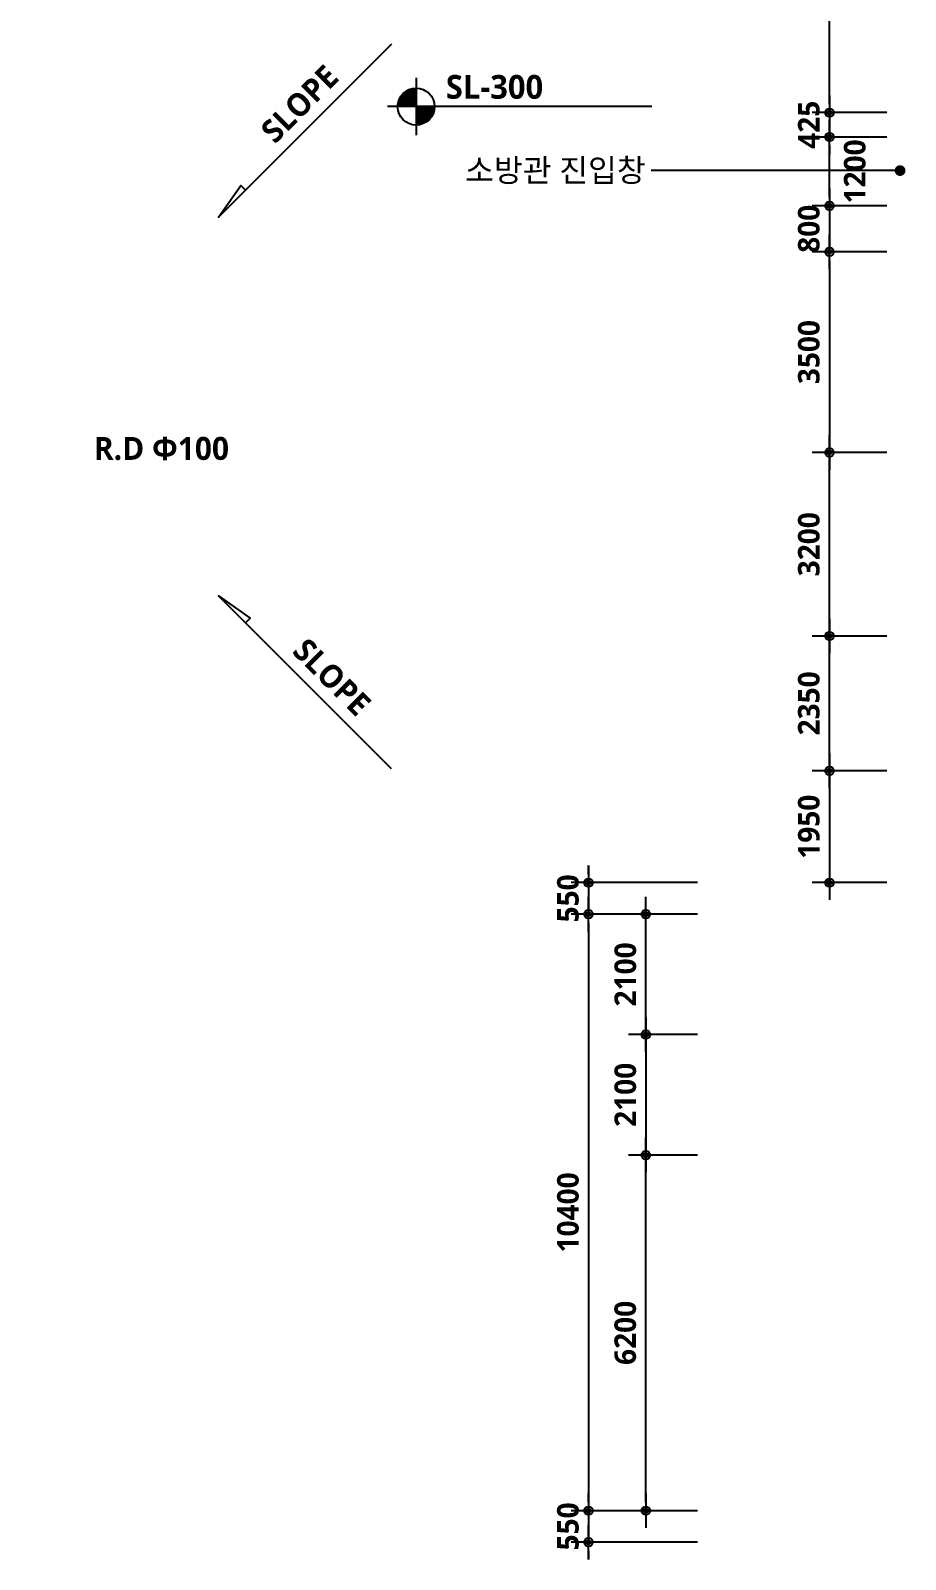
# Model space of a CAD drawing. Header units: millimetres. Extents: x -63924 to 190228206, y 0 to 456875599.
# Drawn here: x 13895 to 29145, y 537050 to 563706 of the extents above; entities that cross this region are included whole.
import ezdxf
from ezdxf.enums import TextEntityAlignment as Align

# ---------------------------------------------------------------- set-up
doc = ezdxf.new("R2010")
doc.units = ezdxf.units.MM
doc.header["$LTSCALE"] = 150
doc.header["$MEASUREMENT"] = 0
doc.header["$PDSIZE"] = -10
doc.layers.get('0').update_dxf_attribs({"linetype": 'CONTINUOUS'})
doc.layers.get('Defpoints').update_dxf_attribs({"color": 153, "linetype": 'CONTINUOUS'})
for name, color, linetype in [('A-ANNO-DIM', 4, 'CONTINUOUS'), ('A-ANNO-LEAD', 4, 'CONTINUOUS'), ('A-ANNO-PONT', 7, 'CONTINUOUS'), ('A-ANNO-TEXT1', 7, 'CONTINUOUS')]:
    doc.layers.add(name, color=color, linetype=linetype)
doc.styles.add('2020음성 1차', font='')
doc.styles.add('SH_대대리576', font='')
doc.styles.add('SH_진천_나눔', font='')
doc.styles.get('2020음성 1차').set_extended_font_data('NanumGothic', bold=True)
doc.styles.get('SH_대대리576').set_extended_font_data('NanumGothic', bold=True)
doc.styles.get('SH_진천_나눔').set_extended_font_data('NanumGothic', bold=True)
doc.dimstyles.new('SHP300내부', dxfattribs={"dimscale": 150, "dimtxt": 2.5, "dimasz": 1, "dimexe": 2, "dimexo": 2, "dimgap": 1, "dimtad": 1, "dimdec": 0, "dimzin": 0, "dimdsep": 46, "dimtxsty": 'SH_대대리576', "dimblk": 'DIMDOT', "dimcen": 0.09, "dimclrd": 256, "dimclre": 256, "dimclrt": 3, "dimadec": 0, "dimazin": 1, "dimtfac": 1, "dimtdec": 0, "dimtix": 1, "dimtmove": 2, "dimatfit": 0, "dimldrblk": 'DIMDOT', "dimfxl": 1, "dimtolj": 1, "dimtzin": 0, "dimlwd": -1, "dimlwe": -1, "dimarcsym": 0})

# ---------------------------------------------------------------- blocks, each defined once
blk = doc.blocks.new('DIMDOT')
at = {"color": 0}
blk.add_line((-2, 0), (2, 0), dxfattribs=at)
for radius in [0.5, 0.25]:
    blk.add_circle((0, 0), radius, dxfattribs=at)
blk = doc.blocks.new('*D1331')
at = {"layer": 'A-ANNO-DIM', "transparency": 16777216}
for p, q in [((25520, 546200), (24320, 546200)), ((24620, 546050), (24620, 544250)), ((25520, 544100), (24320, 544100))]:
    blk.add_line(p, q, dxfattribs=at)
at = {"layer": 'Defpoints', "color": 0, "transparency": 16777216}
for p in [(25820, 546200), (24620, 544100), (25820, 544100)]:
    blk.add_point(p, dxfattribs=at)
at = {"layer": 'A-ANNO-DIM', "linetype": 'ByBlock', "transparency": 16777216, "xscale": 150, "yscale": 150, "zscale": 150}
for p, rotation in [((24620, 546200), 90), ((24620, 544100), 270)]:
    blk.add_blockref('DIMDOT', p, dxfattribs=dict(at, rotation=rotation))
at = {"layer": 'A-ANNO-DIM', "color": 3, "transparency": 16777216, "insert": (24264, 545150), "char_height": 375, "attachment_point": 5, "rotation": 90, "style": 'SH_대대리576'}
blk.add_mtext('\\A1;2100', dxfattribs=at)
blk = doc.blocks.new('*D1332')
at = {"layer": 'A-ANNO-DIM', "transparency": 16777216}
for p, q in [((25520, 548300), (24320, 548300)), ((24620, 546350), (24620, 548150)), ((25520, 546200), (24320, 546200))]:
    blk.add_line(p, q, dxfattribs=at)
at = {"layer": 'Defpoints', "color": 0, "transparency": 16777216}
for p in [(24620, 548300), (25820, 548300), (25820, 546200)]:
    blk.add_point(p, dxfattribs=at)
at = {"layer": 'A-ANNO-DIM', "linetype": 'ByBlock', "transparency": 16777216, "xscale": 150, "yscale": 150, "zscale": 150}
for p, rotation in [((24620, 548300), 90), ((24620, 546200), 270)]:
    blk.add_blockref('DIMDOT', p, dxfattribs=dict(at, rotation=rotation))
at = {"layer": 'A-ANNO-DIM', "color": 3, "transparency": 16777216, "insert": (24264, 547250), "char_height": 375, "attachment_point": 5, "rotation": 90, "style": 'SH_대대리576'}
blk.add_mtext('\\A1;2100', dxfattribs=at)
blk = doc.blocks.new('*D1333')
at = {"layer": 'A-ANNO-DIM', "transparency": 16777216}
for p, q in [((25520, 544100), (24320, 544100)), ((24620, 538050), (24620, 543950)), ((25520, 537900), (24320, 537900))]:
    blk.add_line(p, q, dxfattribs=at)
at = {"layer": 'Defpoints', "color": 0, "transparency": 16777216}
for p in [(24620, 544100), (25820, 544100), (25820, 537900)]:
    blk.add_point(p, dxfattribs=at)
at = {"layer": 'A-ANNO-DIM', "linetype": 'ByBlock', "transparency": 16777216, "xscale": 150, "yscale": 150, "zscale": 150}
for p, rotation in [((24620, 544100), 89.99999999999997), ((24620, 537900), 269.9999999999999)]:
    blk.add_blockref('DIMDOT', p, dxfattribs=dict(at, rotation=rotation))
at = {"layer": 'A-ANNO-DIM', "color": 3, "transparency": 16777216, "insert": (24263, 541000), "char_height": 375, "attachment_point": 5, "rotation": 90, "style": 'SH_대대리576'}
blk.add_mtext('\\A1;6200', dxfattribs=at)
blk = doc.blocks.new('*D1334')
at = {"layer": 'A-ANNO-DIM', "transparency": 16777216}
for p, q in [((23620, 538050), (23620, 538200)), ((25520, 537900), (23320, 537900)), ((23620, 537900), (23620, 537350)), ((25520, 537350), (23320, 537350)), ((23620, 537200), (23620, 537050))]:
    blk.add_line(p, q, dxfattribs=at)
at = {"layer": 'Defpoints', "color": 0, "transparency": 16777216}
for p in [(25820, 537900), (23620, 537350), (25820, 537350)]:
    blk.add_point(p, dxfattribs=at)
at = {"layer": 'A-ANNO-DIM', "linetype": 'ByBlock', "transparency": 16777216, "xscale": 150, "yscale": 150, "zscale": 150}
for p, rotation in [((23620, 537900), 270), ((23620, 537350), 90)]:
    blk.add_blockref('DIMDOT', p, dxfattribs=dict(at, rotation=rotation))
at = {"layer": 'A-ANNO-DIM', "color": 3, "transparency": 16777216, "insert": (23264, 537625), "char_height": 375, "attachment_point": 5, "rotation": 90, "style": 'SH_대대리576'}
blk.add_mtext('\\A1;550', dxfattribs=at)
blk = doc.blocks.new('*D1335')
at = {"layer": 'A-ANNO-DIM', "transparency": 16777216}
for p, q in [((25520, 548300), (23320, 548300)), ((23620, 548150), (23620, 538050)), ((25520, 537900), (23320, 537900))]:
    blk.add_line(p, q, dxfattribs=at)
at = {"layer": 'Defpoints', "color": 0, "transparency": 16777216}
for p in [(25820, 548300), (23620, 537900), (25820, 537900)]:
    blk.add_point(p, dxfattribs=at)
at = {"layer": 'A-ANNO-DIM', "linetype": 'ByBlock', "transparency": 16777216, "xscale": 150, "yscale": 150, "zscale": 150}
for p, rotation in [((23620, 548300), 89.99999999999997), ((23620, 537900), 269.9999999999999)]:
    blk.add_blockref('DIMDOT', p, dxfattribs=dict(at, rotation=rotation))
at = {"layer": 'A-ANNO-DIM', "color": 3, "transparency": 16777216, "insert": (23264, 543100), "char_height": 375, "attachment_point": 5, "rotation": 90, "style": 'SH_대대리576'}
blk.add_mtext('\\A1;10400', dxfattribs=at)
blk = doc.blocks.new('*D1336')
at = {"layer": 'A-ANNO-DIM', "transparency": 16777216}
for p, q in [((23620, 549000), (23620, 549150)), ((25520, 548850), (23320, 548850)), ((23620, 548850), (23620, 548300)), ((25520, 548300), (23320, 548300)), ((23620, 548150), (23620, 548000))]:
    blk.add_line(p, q, dxfattribs=at)
at = {"layer": 'Defpoints', "color": 0, "transparency": 16777216}
for p in [(25820, 548850), (23620, 548300), (25820, 548300)]:
    blk.add_point(p, dxfattribs=at)
at = {"layer": 'A-ANNO-DIM', "linetype": 'ByBlock', "transparency": 16777216, "xscale": 150, "yscale": 150, "zscale": 150}
for p, rotation in [((23620, 548850), 270), ((23620, 548300), 90)]:
    blk.add_blockref('DIMDOT', p, dxfattribs=dict(at, rotation=rotation))
at = {"layer": 'A-ANNO-DIM', "color": 3, "transparency": 16777216, "insert": (23264, 548575), "char_height": 375, "attachment_point": 5, "rotation": 90, "style": 'SH_대대리576'}
blk.add_mtext('\\A1;550', dxfattribs=at)
blk = doc.blocks.new('*D1370')
at = {"layer": 'A-ANNO-DIM', "transparency": 16777216}
for p, q in [((28420, 550800), (27520, 550800)), ((27820, 550650), (27820, 549000)), ((28820, 548850), (27520, 548850))]:
    blk.add_line(p, q, dxfattribs=at)
at = {"layer": 'Defpoints', "color": 0, "transparency": 16777216}
for p in [(28720, 550800), (27820, 548850), (29120, 548850)]:
    blk.add_point(p, dxfattribs=at)
at = {"layer": 'A-ANNO-DIM', "linetype": 'ByBlock', "transparency": 16777216, "xscale": 150, "yscale": 150, "zscale": 150}
for p, rotation in [((27820, 550800), 90), ((27820, 548850), 270)]:
    blk.add_blockref('DIMDOT', p, dxfattribs=dict(at, rotation=rotation))
at = {"layer": 'A-ANNO-DIM', "color": 3, "transparency": 16777216, "insert": (27463, 549825), "char_height": 375, "attachment_point": 5, "rotation": 90, "style": 'SH_대대리576'}
blk.add_mtext('\\A1;1950', dxfattribs=at)
blk = doc.blocks.new('*D1371')
at = {"layer": 'A-ANNO-DIM', "transparency": 16777216}
for p, q in [((28820, 553150), (27520, 553150)), ((27820, 550950), (27820, 553000)), ((28820, 550800), (27520, 550800))]:
    blk.add_line(p, q, dxfattribs=at)
at = {"layer": 'Defpoints', "color": 0, "transparency": 16777216}
for p in [(27820, 553150), (29120, 553150), (29120, 550800)]:
    blk.add_point(p, dxfattribs=at)
at = {"layer": 'A-ANNO-DIM', "linetype": 'ByBlock', "transparency": 16777216, "xscale": 150, "yscale": 150, "zscale": 150}
for p, rotation in [((27820, 553150), 90.00000000000007), ((27820, 550800), 270.0000000000001)]:
    blk.add_blockref('DIMDOT', p, dxfattribs=dict(at, rotation=rotation))
at = {"layer": 'A-ANNO-DIM', "color": 3, "transparency": 16777216, "insert": (27463, 551975), "char_height": 375, "attachment_point": 5, "rotation": 90, "style": 'SH_대대리576'}
blk.add_mtext('\\A1;2350', dxfattribs=at)
blk = doc.blocks.new('*D1372')
at = {"layer": 'A-ANNO-DIM', "transparency": 16777216}
for p, q in [((28420, 559850), (27520, 559850)), ((27820, 559700), (27820, 556500)), ((28820, 556350), (27520, 556350))]:
    blk.add_line(p, q, dxfattribs=at)
at = {"layer": 'Defpoints', "color": 0, "transparency": 16777216}
for p in [(28720, 559850), (27820, 556350), (29120, 556350)]:
    blk.add_point(p, dxfattribs=at)
at = {"layer": 'A-ANNO-DIM', "linetype": 'ByBlock', "transparency": 16777216, "xscale": 150, "yscale": 150, "zscale": 150}
for p, rotation in [((27820, 559850), 89.99999999999994), ((27820, 556350), 269.9999999999999)]:
    blk.add_blockref('DIMDOT', p, dxfattribs=dict(at, rotation=rotation))
at = {"layer": 'A-ANNO-DIM', "color": 3, "transparency": 16777216, "insert": (27463, 558100), "char_height": 375, "attachment_point": 5, "rotation": 90, "style": 'SH_대대리576'}
blk.add_mtext('\\A1;3500', dxfattribs=at)
blk = doc.blocks.new('G$CF757CB8B')
at = {"layer": 'A-ANNO-PONT'}
for points in [[(1814, 2981, 0.414214), (648, 1814), (1814, 1814)], [(1814, 648, 0.414214), (2981, 1814), (1814, 1814)]]:
    blk.add_hatch(color=256, dxfattribs=at).paths.add_polyline_path(points)
for p, q in [((1814, 3629), (1814, 0)), ((16728, 1814), (0, 1814))]:
    blk.add_line(p, q, dxfattribs=at)
blk.add_circle((1814, 1814), 1166, dxfattribs=at)
at = {"style": 'SH_대대리576'}
blk.add_attdef('레벨', (3696, 2314), '', height=1500, dxfattribs=at)
blk = doc.blocks.new('*D2121')
at = {"layer": 'A-ANNO-DIM', "transparency": 16777216}
for p, q in [((28820, 568425), (27520, 568425)), ((27820, 562425), (27820, 568275)), ((28820, 562275), (27520, 562275))]:
    blk.add_line(p, q, dxfattribs=at)
at = {"layer": 'Defpoints', "color": 0, "transparency": 16777216}
for p in [(27820, 568425), (29120, 568425), (29120, 562275)]:
    blk.add_point(p, dxfattribs=at)
at = {"layer": 'A-ANNO-DIM', "linetype": 'ByBlock', "transparency": 16777216, "xscale": 150, "yscale": 150, "zscale": 150}
for p, rotation in [((27820, 568425), 89.99999999999993), ((27820, 562275), 269.9999999999999)]:
    blk.add_blockref('DIMDOT', p, dxfattribs=dict(at, rotation=rotation))
at = {"layer": 'A-ANNO-DIM', "color": 3, "transparency": 16777216, "insert": (27463, 565350), "char_height": 375, "attachment_point": 5, "rotation": 90, "style": 'SH_대대리576'}
blk.add_mtext('\\A1;6150', dxfattribs=at)
blk = doc.blocks.new('*D2122')
at = {"layer": 'A-ANNO-DIM', "transparency": 16777216}
for p, q in [((27820, 562425), (27820, 562575)), ((28820, 562275), (27520, 562275)), ((27820, 562275), (27820, 561850)), ((28820, 561850), (27520, 561850)), ((27820, 561700), (27820, 561550))]:
    blk.add_line(p, q, dxfattribs=at)
at = {"layer": 'Defpoints', "color": 0, "transparency": 16777216}
for p in [(29120, 562275), (27820, 561850), (29120, 561850)]:
    blk.add_point(p, dxfattribs=at)
at = {"layer": 'A-ANNO-DIM', "linetype": 'ByBlock', "transparency": 16777216, "xscale": 150, "yscale": 150, "zscale": 150}
for p, rotation in [((27820, 562275), 270), ((27820, 561850), 90)]:
    blk.add_blockref('DIMDOT', p, dxfattribs=dict(at, rotation=rotation))
at = {"layer": 'A-ANNO-DIM', "color": 3, "transparency": 16777216, "insert": (27463, 562063), "char_height": 375, "attachment_point": 5, "rotation": 90, "style": 'SH_대대리576'}
blk.add_mtext('\\A1;425', dxfattribs=at)
blk = doc.blocks.new('*D2123')
at = {"layer": 'A-ANNO-DIM', "transparency": 16777216}
for p, q in [((28820, 561850), (27520, 561850)), ((27820, 560800), (27820, 561700)), ((28820, 560650), (27520, 560650))]:
    blk.add_line(p, q, dxfattribs=at)
at = {"layer": 'Defpoints', "color": 0, "transparency": 16777216}
for p in [(27820, 561850), (29120, 561850), (29120, 560650)]:
    blk.add_point(p, dxfattribs=at)
at = {"layer": 'A-ANNO-DIM', "linetype": 'ByBlock', "transparency": 16777216, "xscale": 150, "yscale": 150, "zscale": 150}
for p, rotation in [((27820, 561850), 90), ((27820, 560650), 270)]:
    blk.add_blockref('DIMDOT', p, dxfattribs=dict(at, rotation=rotation))
at = {"layer": 'A-ANNO-DIM', "color": 3, "transparency": 16777216, "insert": (28264, 561250), "char_height": 375, "attachment_point": 5, "rotation": 90, "style": 'SH_대대리576'}
blk.add_mtext('\\A1;1200', dxfattribs=at)
blk = doc.blocks.new('*D2124')
at = {"layer": 'A-ANNO-DIM', "transparency": 16777216}
for p, q in [((27820, 560800), (27820, 560950)), ((28820, 560650), (27520, 560650)), ((27820, 560650), (27820, 559850)), ((28820, 559850), (27520, 559850)), ((27820, 559700), (27820, 559550))]:
    blk.add_line(p, q, dxfattribs=at)
at = {"layer": 'Defpoints', "color": 0, "transparency": 16777216}
for p in [(29120, 560650), (27820, 559850), (29120, 559850)]:
    blk.add_point(p, dxfattribs=at)
at = {"layer": 'A-ANNO-DIM', "linetype": 'ByBlock', "transparency": 16777216, "xscale": 150, "yscale": 150, "zscale": 150}
for p, rotation in [((27820, 560650), 270), ((27820, 559850), 90)]:
    blk.add_blockref('DIMDOT', p, dxfattribs=dict(at, rotation=rotation))
at = {"layer": 'A-ANNO-DIM', "color": 3, "transparency": 16777216, "insert": (27463, 560250), "char_height": 375, "attachment_point": 5, "rotation": 90, "style": 'SH_대대리576'}
blk.add_mtext('\\A1;800', dxfattribs=at)
blk = doc.blocks.new('*D2125')
at = {"layer": 'A-ANNO-DIM', "transparency": 16777216}
for p, q in [((28820, 556350), (27520, 556350)), ((27820, 553300), (27820, 556200)), ((28820, 553150), (27520, 553150))]:
    blk.add_line(p, q, dxfattribs=at)
at = {"layer": 'Defpoints', "color": 0, "transparency": 16777216}
for p in [(27820, 556350), (29120, 556350), (29120, 553150)]:
    blk.add_point(p, dxfattribs=at)
at = {"layer": 'A-ANNO-DIM', "linetype": 'ByBlock', "transparency": 16777216, "xscale": 150, "yscale": 150, "zscale": 150}
for p, rotation in [((27820, 556350), 90.00000000000006), ((27820, 553150), 270.0000000000001)]:
    blk.add_blockref('DIMDOT', p, dxfattribs=dict(at, rotation=rotation))
at = {"layer": 'A-ANNO-DIM', "color": 3, "transparency": 16777216, "insert": (27463, 554750), "char_height": 375, "attachment_point": 5, "rotation": 90, "style": 'SH_대대리576'}
blk.add_mtext('\\A1;3200', dxfattribs=at)

msp = doc.modelspace()

# ---------------------------------------------------------------- linework, layer by layer
msp.add_line((29051.7, 561265.2), (24712.4, 561265.2))
at = {"layer": 'A-ANNO-LEAD'}
for points in [[(20187, 563467), (17170, 560450), (17559.9, 561002.9), (17641.4, 560921.4)], [(20187, 550833), (17170, 553850), (17722.9, 553460.1), (17641.4, 553378.6)]]:
    msp.add_lwpolyline(points, dxfattribs=at)
at = {"layer": 'A-ANNO-LEAD', "const_width": 93.8}
msp.add_lwpolyline([(29051.7, 561218.3, -1), (29051.7, 561312.1, -1)], format="xyb", close=True, dxfattribs=at)
at = {"layer": 'A-ANNO-LEAD'}
msp.add_lwpolyline([(13945, 557475, 0, 100, 0), (14095, 557215.2, 0, 0, 0), (14553.7, 556420.8, 0, 0, 0), (14999.1, 556420.8, 0, 0, 0)], format="xyseb", dxfattribs=at)

# ---------------------------------------------------------------- block references
ref = msp.add_blockref('G$CF757CB8B', (20115, 561880), dxfattribs=dict(xscale=0.2755731922390698, yscale=0.2755731922390698, zscale=0.2755731922390698))
ref.add_attrib('레벨', 'SL-300', (21133.5, 562517.8, -28384), dxfattribs={"height": 413.36, "style": 'SH_대대리576'})

# ---------------------------------------------------------------- texts
at = {"layer": 'A-ANNO-TEXT1', "style": 'SH_진천_나눔'}
for rotation, p in [(45, (18584.2, 562429.9)), (315, (19149.9, 552435.8))]:
    msp.add_text('SLOPE', height=400, rotation=rotation, dxfattribs=at).set_placement(p, align=Align.MIDDLE_CENTER)
at = {"layer": 'A-ANNO-TEXT1', "style": '2020음성 1차'}
msp.add_text('소방관 진입창', height=400, dxfattribs=at).set_placement((24616.9, 561269.9), align=Align.MIDDLE_RIGHT)
msp.add_text('R.D Φ100', height=400, dxfattribs=at).set_placement((14999.1, 556420.8), align=Align.MIDDLE_LEFT)

# ---------------------------------------------------------------- dimensions: what is measured, and where the dimension line sits
at = {"layer": 'A-ANNO-DIM'}
for base, p1, p2, angle, picture, middle in [((27820, 568425), (29120, 562275), (29120, 568425), 270, '*D2121', (27463.1, 565350)), ((27820, 561850), (29120, 562275), (29120, 561850), 90, '*D2122', (27463.3, 562062.5)), ((27820, 559850), (29120, 560650), (29120, 559850), 90, '*D2124', (27463.1, 560250)), ((27820, 556350), (28720, 559850), (29120, 556350), 270, '*D1372', (27463.1, 558100)), ((27820, 556350), (29120, 553150), (29120, 556350), 90, '*D2125', (27463.1, 554750)), ((27820, 553150), (29120, 550800), (29120, 553150), 90, '*D1371', (27463.1, 551975)), ((27820, 548850), (28720, 550800), (29120, 548850), 270, '*D1370', (27463.1, 549825)), ((23620, 548300), (25820, 548850), (25820, 548300), 90, '*D1336', (23263.9, 548575)), ((23620, 537900), (25820, 548300), (25820, 537900), 270, '*D1335', (23264.4, 543100)), ((24620, 548300), (25820, 546200), (25820, 548300), 270, '*D1332', (24263.9, 547250)), ((24620, 544100), (25820, 546200), (25820, 544100), 90, '*D1331', (24263.9, 545150)), ((24620, 544100), (25820, 537900), (25820, 544100), 270, '*D1333', (24263.1, 541000)), ((23620, 537350), (25820, 537900), (25820, 537350), 90, '*D1334', (23263.9, 537625))]:
    dim = msp.add_linear_dim(base=base, p1=p1, p2=p2, angle=angle, dimstyle='SHP300내부', dxfattribs=at)
    dim.commit()
    dim.dimension.update_dxf_attribs({"geometry": picture, "text_midpoint": middle})
dim = msp.add_linear_dim(base=(27820, 561850), p1=(29120, 560650), p2=(29120, 561850), angle=270, dimstyle='SHP300내부', dxfattribs=at)
dim.commit()
dim.dimension.update_dxf_attribs({"geometry": '*D2123', "text_midpoint": (28263.9, 561250), "dimtype": 160})

doc.saveas('drawing.dxf')
